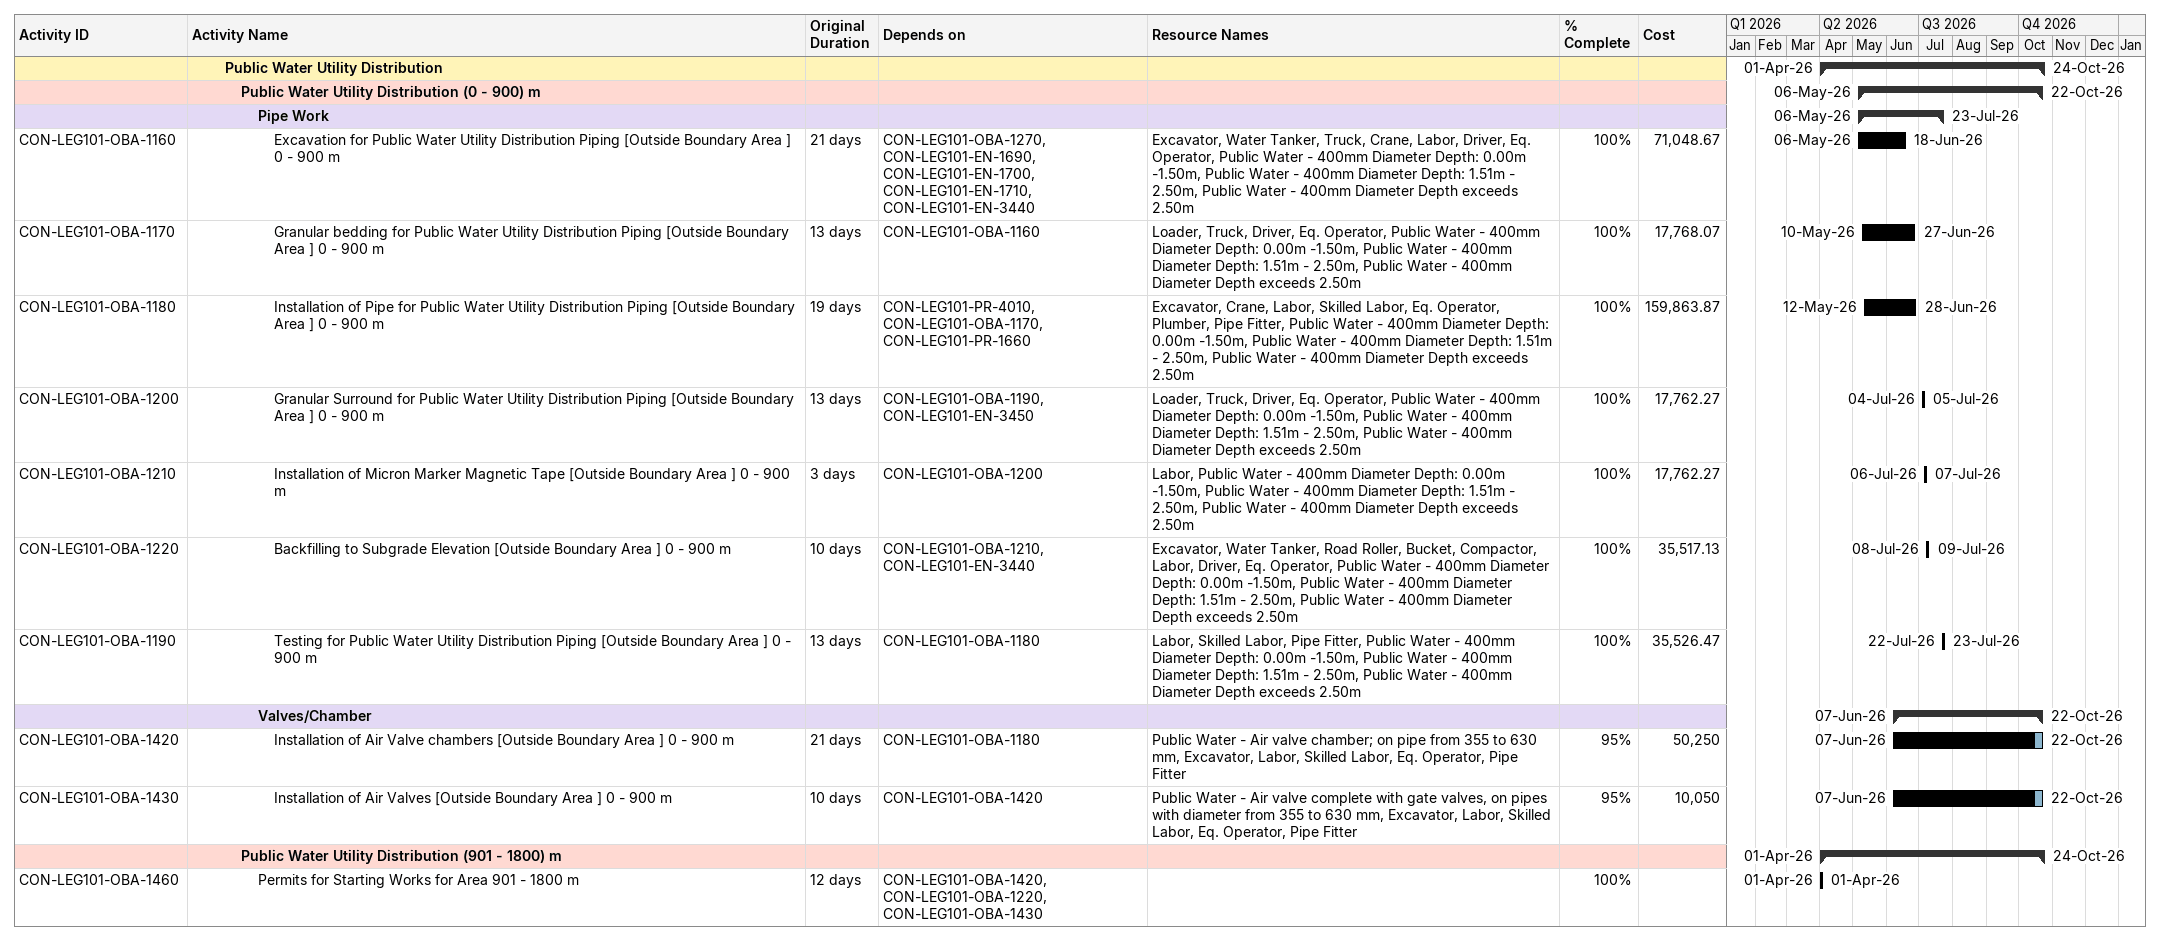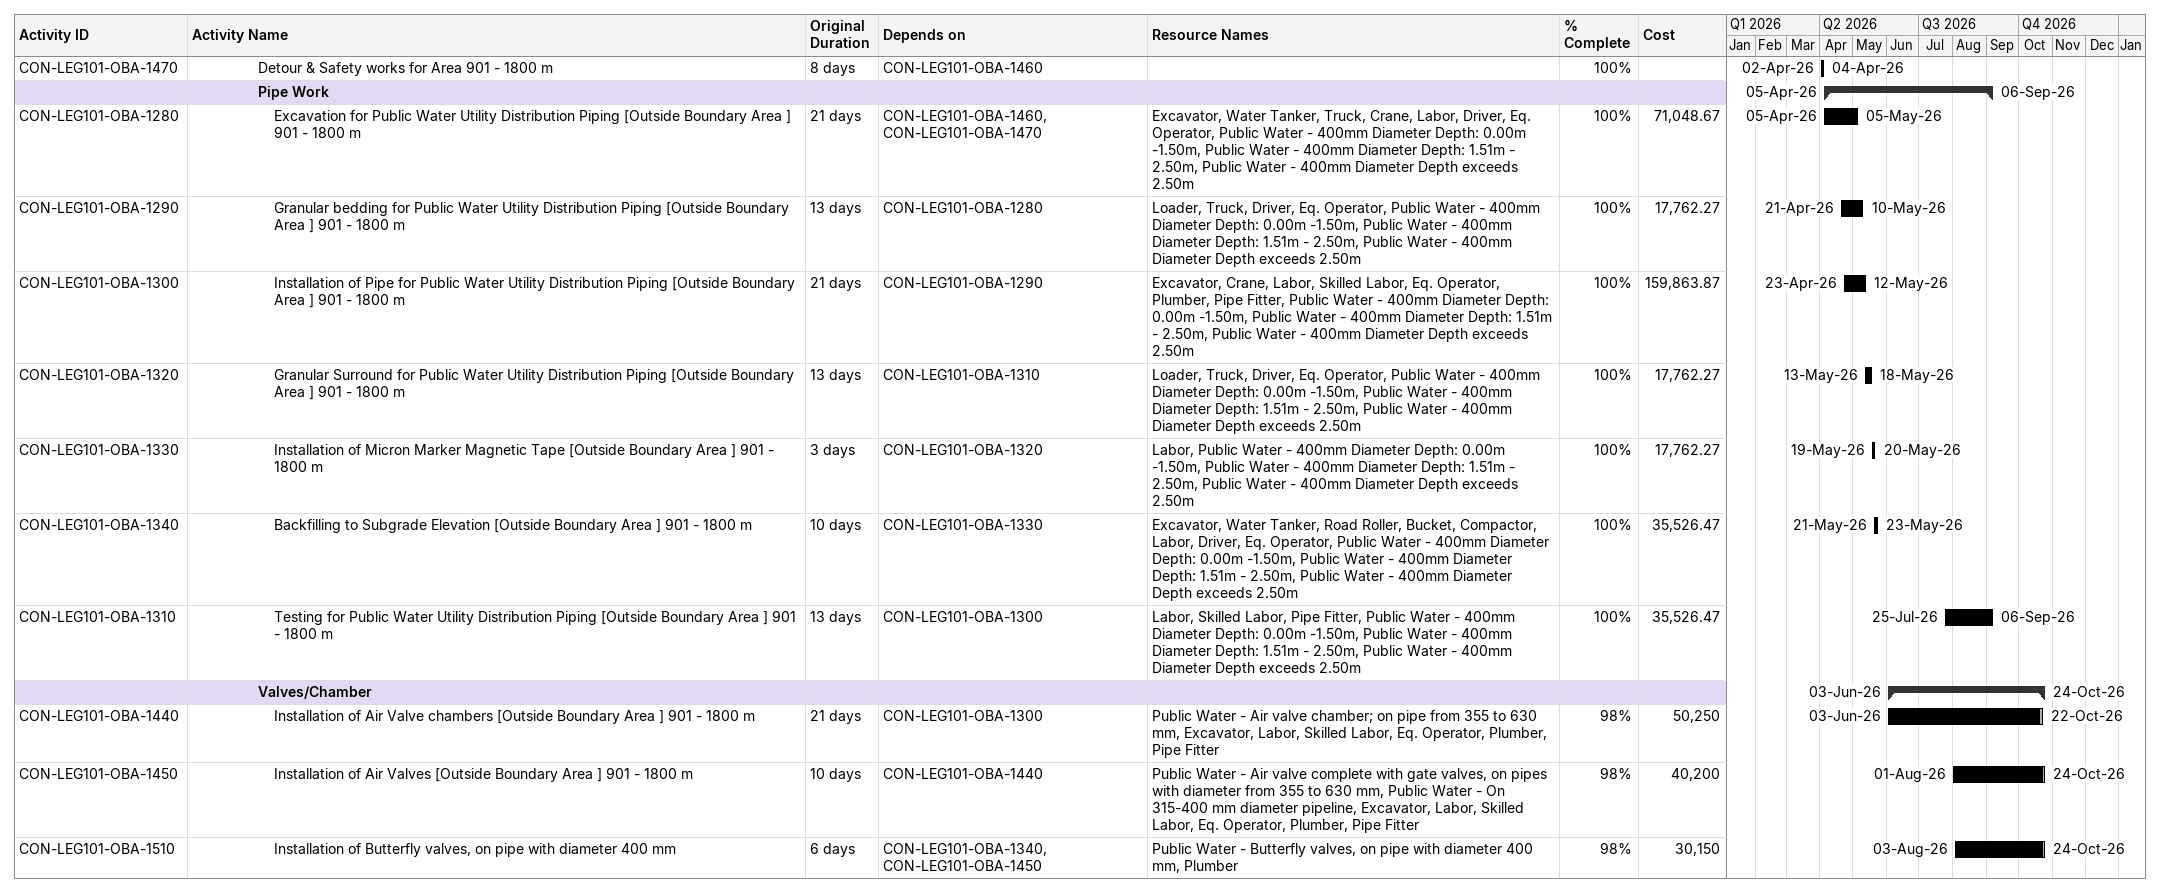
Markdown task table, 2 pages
| ID | Level | Task | Original duration | Start | Finish | Predecessors | Resources | % complete | Cost |
|---|---|---|---|---|---|---|---|---|---|
|  | 3 | **Public Water Utility Distribution** |  | 2026-04-01 | 2026-10-24 |  |  |  |  |
|  | 4 | **Public Water Utility Distribution (0 - 900) m** |  | 2026-05-06 | 2026-10-22 |  |  |  |  |
|  | 5 | **Pipe Work** |  | 2026-05-06 | 2026-07-23 |  |  |  |  |
| CON-LEG101-OBA-1160 | 6 | Excavation for Public Water Utility Distribution Piping [Outside Boundary Area ] 0 - 900 m | 21d | 2026-05-06 | 2026-06-18 | CON-LEG101-OBA-1270, CON-LEG101-EN-1690, CON-LEG101-EN-1700, CON-LEG101-EN-1710, CON-LEG101-EN-3440 | Excavator, Water Tanker, Truck, Crane, Labor, Driver, Eq. Operator, Public Water - 400mm Diameter Depth: 0.00m -1.50m, Public Water - 400mm Diameter Depth: 1.51m - 2.50m, Public Water - 400mm Diameter Depth exceeds 2.50m | 100 | 71048.67 |
| CON-LEG101-OBA-1170 | 6 | Granular bedding for Public Water Utility Distribution Piping [Outside Boundary Area ] 0 - 900 m | 13d | 2026-05-10 | 2026-06-27 | CON-LEG101-OBA-1160 | Loader, Truck, Driver, Eq. Operator, Public Water - 400mm Diameter Depth: 0.00m -1.50m, Public Water - 400mm Diameter Depth: 1.51m - 2.50m, Public Water - 400mm Diameter Depth exceeds 2.50m | 100 | 17768.07 |
| CON-LEG101-OBA-1180 | 6 | Installation of Pipe for Public Water Utility Distribution Piping [Outside Boundary Area ] 0 - 900 m | 19d | 2026-05-12 | 2026-06-28 | CON-LEG101-PR-4010, CON-LEG101-OBA-1170, CON-LEG101-PR-1660 | Excavator, Crane, Labor, Skilled Labor, Eq. Operator, Plumber, Pipe Fitter, Public Water - 400mm Diameter Depth: 0.00m -1.50m, Public Water - 400mm Diameter Depth: 1.51m - 2.50m, Public Water - 400mm Diameter Depth exceeds 2.50m | 100 | 159863.87 |
| CON-LEG101-OBA-1200 | 6 | Granular Surround for Public Water Utility Distribution Piping [Outside Boundary Area ] 0 - 900 m | 13d | 2026-07-04 | 2026-07-05 | CON-LEG101-OBA-1190, CON-LEG101-EN-3450 | Loader, Truck, Driver, Eq. Operator, Public Water - 400mm Diameter Depth: 0.00m -1.50m, Public Water - 400mm Diameter Depth: 1.51m - 2.50m, Public Water - 400mm Diameter Depth exceeds 2.50m | 100 | 17762.27 |
| CON-LEG101-OBA-1210 | 6 | Installation of Micron Marker Magnetic Tape [Outside Boundary Area ] 0 - 900 m | 3d | 2026-07-06 | 2026-07-07 | CON-LEG101-OBA-1200 | Labor, Public Water - 400mm Diameter Depth: 0.00m -1.50m, Public Water - 400mm Diameter Depth: 1.51m - 2.50m, Public Water - 400mm Diameter Depth exceeds 2.50m | 100 | 17762.27 |
| CON-LEG101-OBA-1220 | 6 | Backfilling to Subgrade Elevation [Outside Boundary Area ] 0 - 900 m | 10d | 2026-07-08 | 2026-07-09 | CON-LEG101-OBA-1210, CON-LEG101-EN-3440 | Excavator, Water Tanker, Road Roller, Bucket, Compactor, Labor, Driver, Eq. Operator, Public Water - 400mm Diameter Depth: 0.00m -1.50m, Public Water - 400mm Diameter Depth: 1.51m - 2.50m, Public Water - 400mm Diameter Depth exceeds 2.50m | 100 | 35517.13 |
| CON-LEG101-OBA-1190 | 6 | Testing for Public Water Utility Distribution Piping [Outside Boundary Area ] 0 - 900 m | 13d | 2026-07-22 | 2026-07-23 | CON-LEG101-OBA-1180 | Labor, Skilled Labor, Pipe Fitter, Public Water - 400mm Diameter Depth: 0.00m -1.50m, Public Water - 400mm Diameter Depth: 1.51m - 2.50m, Public Water - 400mm Diameter Depth exceeds 2.50m | 100 | 35526.47 |
|  | 5 | **Valves/Chamber** |  | 2026-06-07 | 2026-10-22 |  |  |  |  |
| CON-LEG101-OBA-1420 | 6 | Installation of Air Valve chambers [Outside Boundary Area ] 0 - 900 m | 21d | 2026-06-07 | 2026-10-22 | CON-LEG101-OBA-1180 | Public Water - Air valve chamber; on pipe from 355 to 630 mm, Excavator, Labor, Skilled Labor, Eq. Operator, Pipe Fitter | 95 | 50250 |
| CON-LEG101-OBA-1430 | 6 | Installation of Air Valves [Outside Boundary Area ] 0 - 900 m | 10d | 2026-06-07 | 2026-10-22 | CON-LEG101-OBA-1420 | Public Water - Air valve complete with gate valves, on pipes with diameter from 355 to 630 mm, Excavator, Labor, Skilled Labor, Eq. Operator, Pipe Fitter | 95 | 10050 |
|  | 4 | **Public Water Utility Distribution (901 - 1800) m** |  | 2026-04-01 | 2026-10-24 |  |  |  |  |
| CON-LEG101-OBA-1460 | 5 | Permits for Starting Works for Area 901 - 1800 m | 12d | 2026-04-01 | 2026-04-01 | CON-LEG101-OBA-1420, CON-LEG101-OBA-1220, CON-LEG101-OBA-1430 |  | 100 |  |
| CON-LEG101-OBA-1470 | 5 | Detour & Safety works for Area 901 - 1800 m | 8d | 2026-04-02 | 2026-04-04 | CON-LEG101-OBA-1460 |  | 100 |  |
|  | 5 | **Pipe Work** |  | 2026-04-05 | 2026-09-06 |  |  |  |  |
| CON-LEG101-OBA-1280 | 6 | Excavation for Public Water Utility Distribution Piping [Outside Boundary Area ] 901 - 1800 m | 21d | 2026-04-05 | 2026-05-05 | CON-LEG101-OBA-1460, CON-LEG101-OBA-1470 | Excavator, Water Tanker, Truck, Crane, Labor, Driver, Eq. Operator, Public Water - 400mm Diameter Depth: 0.00m -1.50m, Public Water - 400mm Diameter Depth: 1.51m - 2.50m, Public Water - 400mm Diameter Depth exceeds 2.50m | 100 | 71048.67 |
| CON-LEG101-OBA-1290 | 6 | Granular bedding for Public Water Utility Distribution Piping [Outside Boundary Area ] 901 - 1800 m | 13d | 2026-04-21 | 2026-05-10 | CON-LEG101-OBA-1280 | Loader, Truck, Driver, Eq. Operator, Public Water - 400mm Diameter Depth: 0.00m -1.50m, Public Water - 400mm Diameter Depth: 1.51m - 2.50m, Public Water - 400mm Diameter Depth exceeds 2.50m | 100 | 17762.27 |
| CON-LEG101-OBA-1300 | 6 | Installation of Pipe for Public Water Utility Distribution Piping [Outside Boundary Area ] 901 - 1800 m | 21d | 2026-04-23 | 2026-05-12 | CON-LEG101-OBA-1290 | Excavator, Crane, Labor, Skilled Labor, Eq. Operator, Plumber, Pipe Fitter, Public Water - 400mm Diameter Depth: 0.00m -1.50m, Public Water - 400mm Diameter Depth: 1.51m - 2.50m, Public Water - 400mm Diameter Depth exceeds 2.50m | 100 | 159863.87 |
| CON-LEG101-OBA-1320 | 6 | Granular Surround for Public Water Utility Distribution Piping [Outside Boundary Area ] 901 - 1800 m | 13d | 2026-05-13 | 2026-05-18 | CON-LEG101-OBA-1310 | Loader, Truck, Driver, Eq. Operator, Public Water - 400mm Diameter Depth: 0.00m -1.50m, Public Water - 400mm Diameter Depth: 1.51m - 2.50m, Public Water - 400mm Diameter Depth exceeds 2.50m | 100 | 17762.27 |
| CON-LEG101-OBA-1330 | 6 | Installation of Micron Marker Magnetic Tape [Outside Boundary Area ] 901 - 1800 m | 3d | 2026-05-19 | 2026-05-20 | CON-LEG101-OBA-1320 | Labor, Public Water - 400mm Diameter Depth: 0.00m -1.50m, Public Water - 400mm Diameter Depth: 1.51m - 2.50m, Public Water - 400mm Diameter Depth exceeds 2.50m | 100 | 17762.27 |
| CON-LEG101-OBA-1340 | 6 | Backfilling to Subgrade Elevation [Outside Boundary Area ] 901 - 1800 m | 10d | 2026-05-21 | 2026-05-23 | CON-LEG101-OBA-1330 | Excavator, Water Tanker, Road Roller, Bucket, Compactor, Labor, Driver, Eq. Operator, Public Water - 400mm Diameter Depth: 0.00m -1.50m, Public Water - 400mm Diameter Depth: 1.51m - 2.50m, Public Water - 400mm Diameter Depth exceeds 2.50m | 100 | 35526.47 |
| CON-LEG101-OBA-1310 | 6 | Testing for Public Water Utility Distribution Piping [Outside Boundary Area ] 901 - 1800 m | 13d | 2026-07-25 | 2026-09-06 | CON-LEG101-OBA-1300 | Labor, Skilled Labor, Pipe Fitter, Public Water - 400mm Diameter Depth: 0.00m -1.50m, Public Water - 400mm Diameter Depth: 1.51m - 2.50m, Public Water - 400mm Diameter Depth exceeds 2.50m | 100 | 35526.47 |
|  | 5 | **Valves/Chamber** |  | 2026-06-03 | 2026-10-24 |  |  |  |  |
| CON-LEG101-OBA-1440 | 6 | Installation of Air Valve chambers [Outside Boundary Area ] 901 - 1800 m | 21d | 2026-06-03 | 2026-10-22 | CON-LEG101-OBA-1300 | Public Water - Air valve chamber; on pipe from 355 to 630 mm, Excavator, Labor, Skilled Labor, Eq. Operator, Plumber, Pipe Fitter | 98 | 50250 |
| CON-LEG101-OBA-1450 | 6 | Installation of Air Valves [Outside Boundary Area ] 901 - 1800 m | 10d | 2026-08-01 | 2026-10-24 | CON-LEG101-OBA-1440 | Public Water - Air valve complete with gate valves, on pipes with diameter from 355 to 630 mm, Public Water - On 315-400 mm diameter pipeline, Excavator, Labor, Skilled Labor, Eq. Operator, Plumber, Pipe Fitter | 98 | 40200 |
| CON-LEG101-OBA-1510 | 6 | Installation of Butterfly valves, on pipe with diameter 400 mm | 6d | 2026-08-03 | 2026-10-24 | CON-LEG101-OBA-1340, CON-LEG101-OBA-1450 | Public Water - Butterfly valves, on pipe with diameter 400 mm, Plumber | 98 | 30150 |
